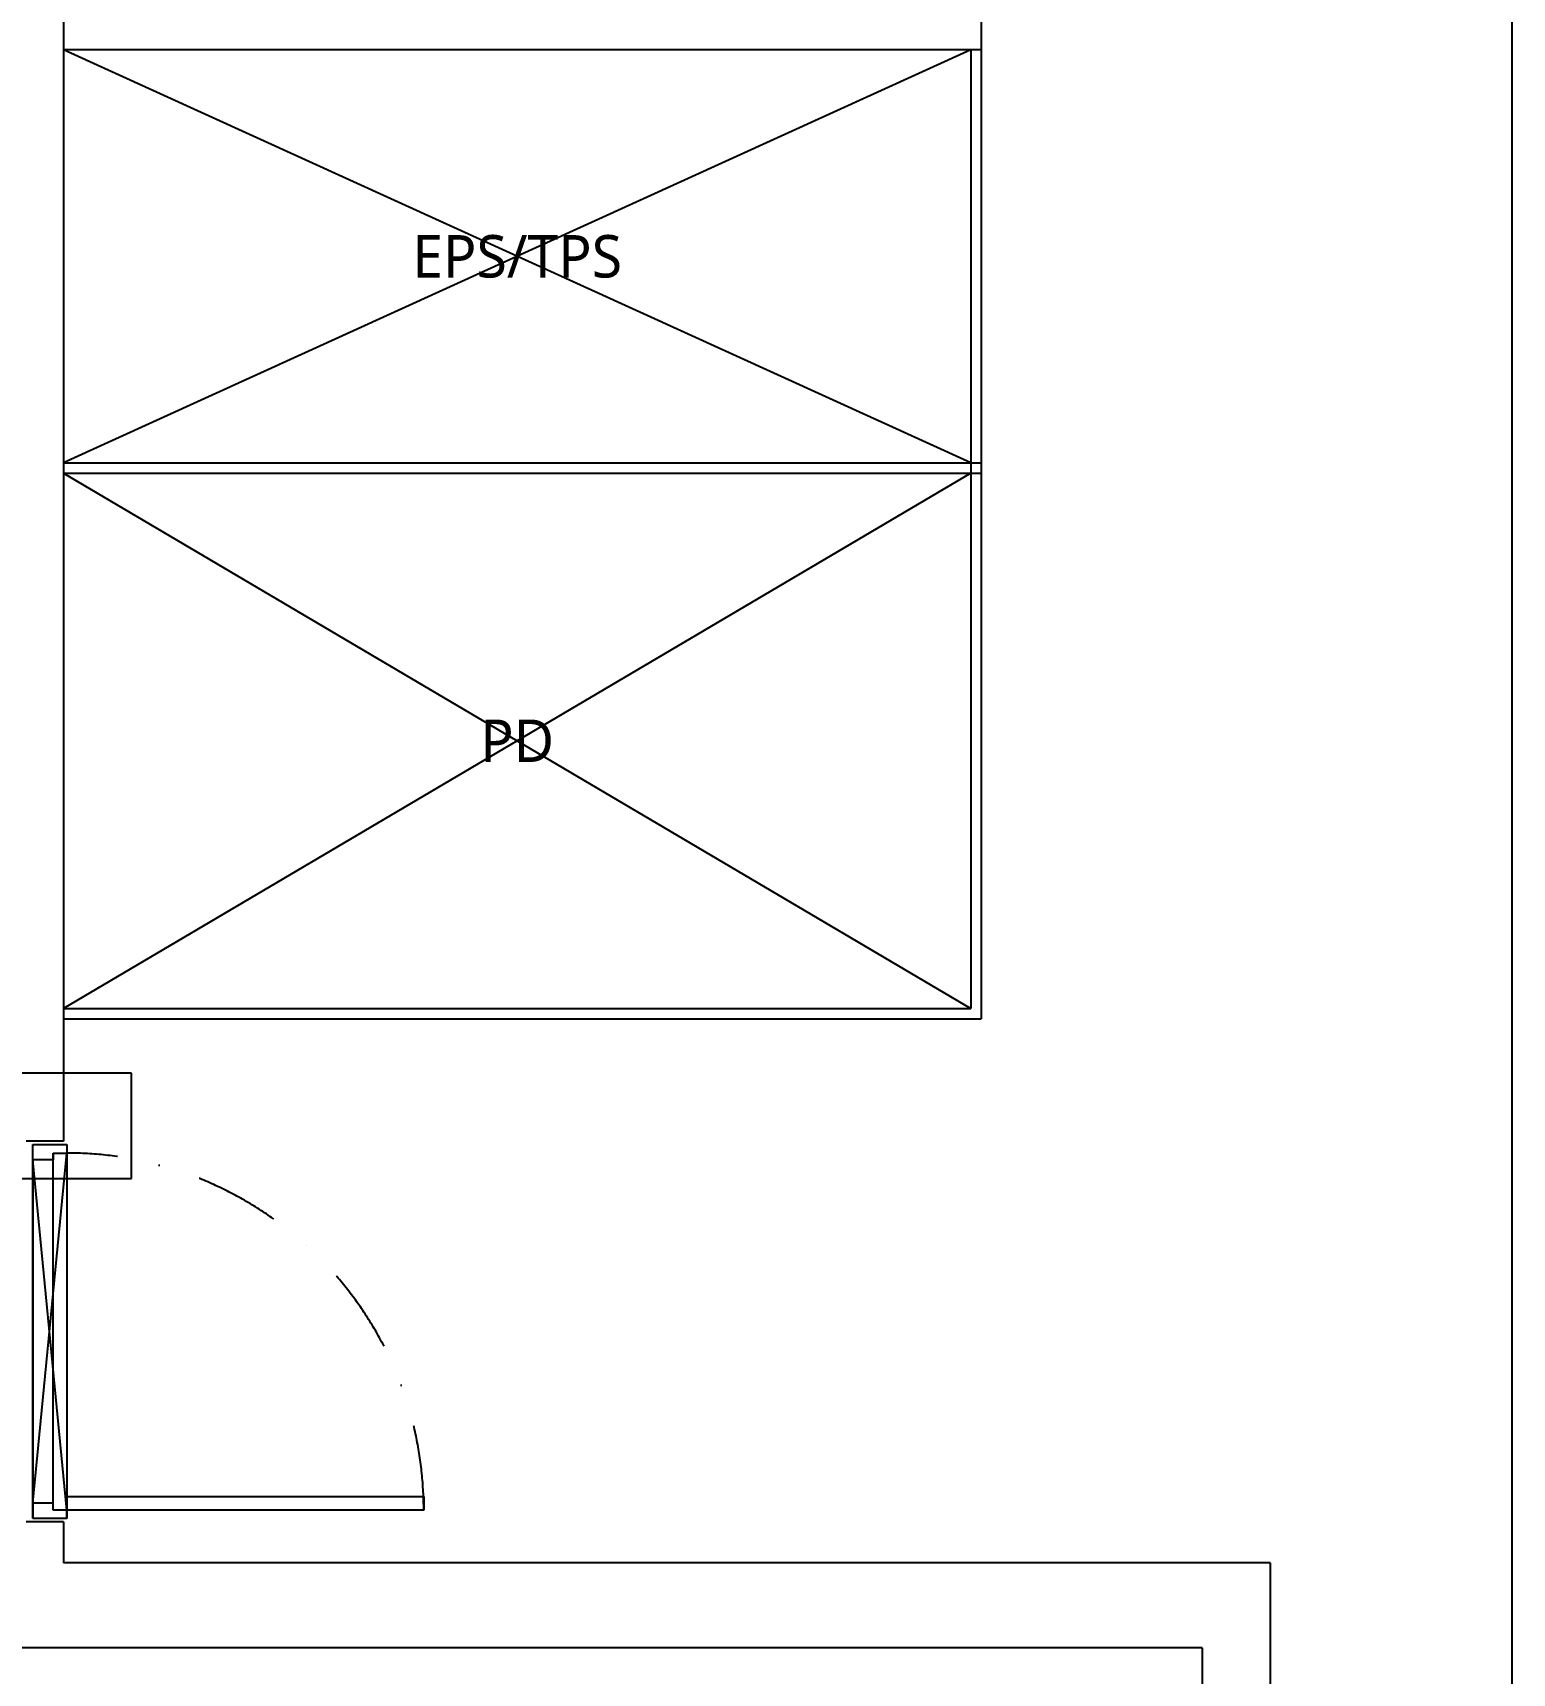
# Model space of a CAD drawing. Header units: millimetres. Extents: x -33000 to 294000, y 0 to 42408.
# Drawn here: x 57846 to 62198, y 15800 to 20625 of the extents above; entities that cross this region are included whole.
import ezdxf
from ezdxf.enums import TextEntityAlignment as Align

# ---------------------------------------------------------------- set-up
doc = ezdxf.new("R2010")
doc.units = ezdxf.units.MM
doc.header["$LTSCALE"] = 50
doc.linetypes.add('DASHDOTX2', pattern=[2, 1, -0.5, 0, -0.5])
doc.layers.add('arch', color=8, linetype='Continuous')
doc.layers.add('실명', color=9, linetype='Continuous')
doc.styles.add('FORTELINE', font='malgun.ttf')

msp = doc.modelspace()

# ---------------------------------------------------------------- linework, layer by layer
at = {"layer": 'arch'}
for p, q in [((62198.3, 7285.8), (62198.3, 25474.6)), ((57936.2, 23474.6), (57936.2, 17364.6)), ((60636.2, 21457.1), (60636.2, 20574.6)), ((60636.2, 20574.6), (57936.2, 20574.6)), ((60606.2, 20574.6), (57936.2, 19359.8)), ((60606.2, 19359.8), (57936.2, 20574.6)), ((57936.2, 19329.8), (60606.2, 17754.6)), ((60606.2, 19329.8), (57936.2, 17754.6)), ((58136.2, 17564.6), (57476.2, 17564.6)), ((58136.2, 17254.6), (58136.2, 17564.6)), ((57936.2, 17364.6), (57826.2, 17364.6)), ((57846.2, 16299.6), (57946.2, 17329.6)), ((57946.2, 17329.6), (57946.2, 16279.6)), ((57946.2, 16279.6), (57846.2, 17309.6)), ((57846.2, 17309.6), (57846.2, 16299.6)), ((57476.2, 17254.6), (58136.2, 17254.6)), ((57936.2, 16244.6), (57826.2, 16244.6)), ((57936.2, 16244.6), (57936.2, 16124.6)), ((61486.2, 16124.6), (57936.2, 16124.6)), ((61486.2, 16124.6), (61486.2, 9379.6)), ((61286.2, 15874.6), (57686.2, 15874.6)), ((61286.2, 15874.6), (61286.2, 9489.6))]:
    msp.add_line(p, q, dxfattribs=at)
at = {"layer": 'arch', "linetype": 'Continuous'}
for p, q in [((60606.2, 20574.6), (60606.2, 17754.6)), ((60636.2, 20574.6), (60636.2, 17724.6)), ((57936.2, 19359.8), (60636.2, 19359.8)), ((57936.2, 19329.8), (60636.2, 19329.8)), ((57936.2, 17754.6), (60606.2, 17754.6)), ((57936.2, 17724.6), (60636.2, 17724.6))]:
    msp.add_line(p, q, dxfattribs=at)
at = {"layer": 'arch', "linetype": 'Continuous', "ltscale": 4}
for p, q in [((57846.2, 17309.6), (57846.2, 17354.6)), ((57846.2, 16254.6), (57846.2, 17354.6)), ((57846.2, 17354.6), (57946.2, 17354.6)), ((57906.2, 17329.6), (57906.2, 17309.6)), ((57906.2, 17329.6), (57946.2, 17329.6)), ((57906.2, 16279.6), (57906.2, 17329.6)), ((57946.2, 17354.6), (57946.2, 17329.6)), ((57946.2, 17354.6), (57946.2, 16254.6)), ((57906.2, 17309.6), (57846.2, 17309.6)), ((57946.2, 16279.6), (57946.2, 16319.6)), ((57946.2, 16319.6), (58996.2, 16319.6)), ((58996.2, 16319.6), (58996.2, 16279.6)), ((57906.2, 16299.6), (57846.2, 16299.6)), ((57846.2, 16299.6), (57846.2, 16254.6)), ((57906.2, 16279.6), (57906.2, 16299.6)), ((57946.2, 16279.6), (57906.2, 16279.6)), ((57946.2, 16254.6), (57946.2, 16279.6)), ((58996.2, 16279.6), (57946.2, 16279.6)), ((57946.2, 16254.6), (57846.2, 16254.6))]:
    msp.add_line(p, q, dxfattribs=at)
at = {"layer": 'arch', "linetype": 'DASHDOTX2', "ltscale": 5}
msp.add_arc((57946.2, 16279.6), 1050, 0, 90, dxfattribs=at)

# ---------------------------------------------------------------- texts
at = {"layer": '실명', "linetype": 'ByBlock', "style": 'FORTELINE'}
for s, p in [('EPS/TPS', (59271.2, 19967.2, 0)), ('PD', (59271.2, 18542.2, 0))]:
    msp.add_text(s, height=125, dxfattribs=at).set_placement(p, align=Align.MIDDLE_CENTER)

doc.saveas('drawing.dxf')
